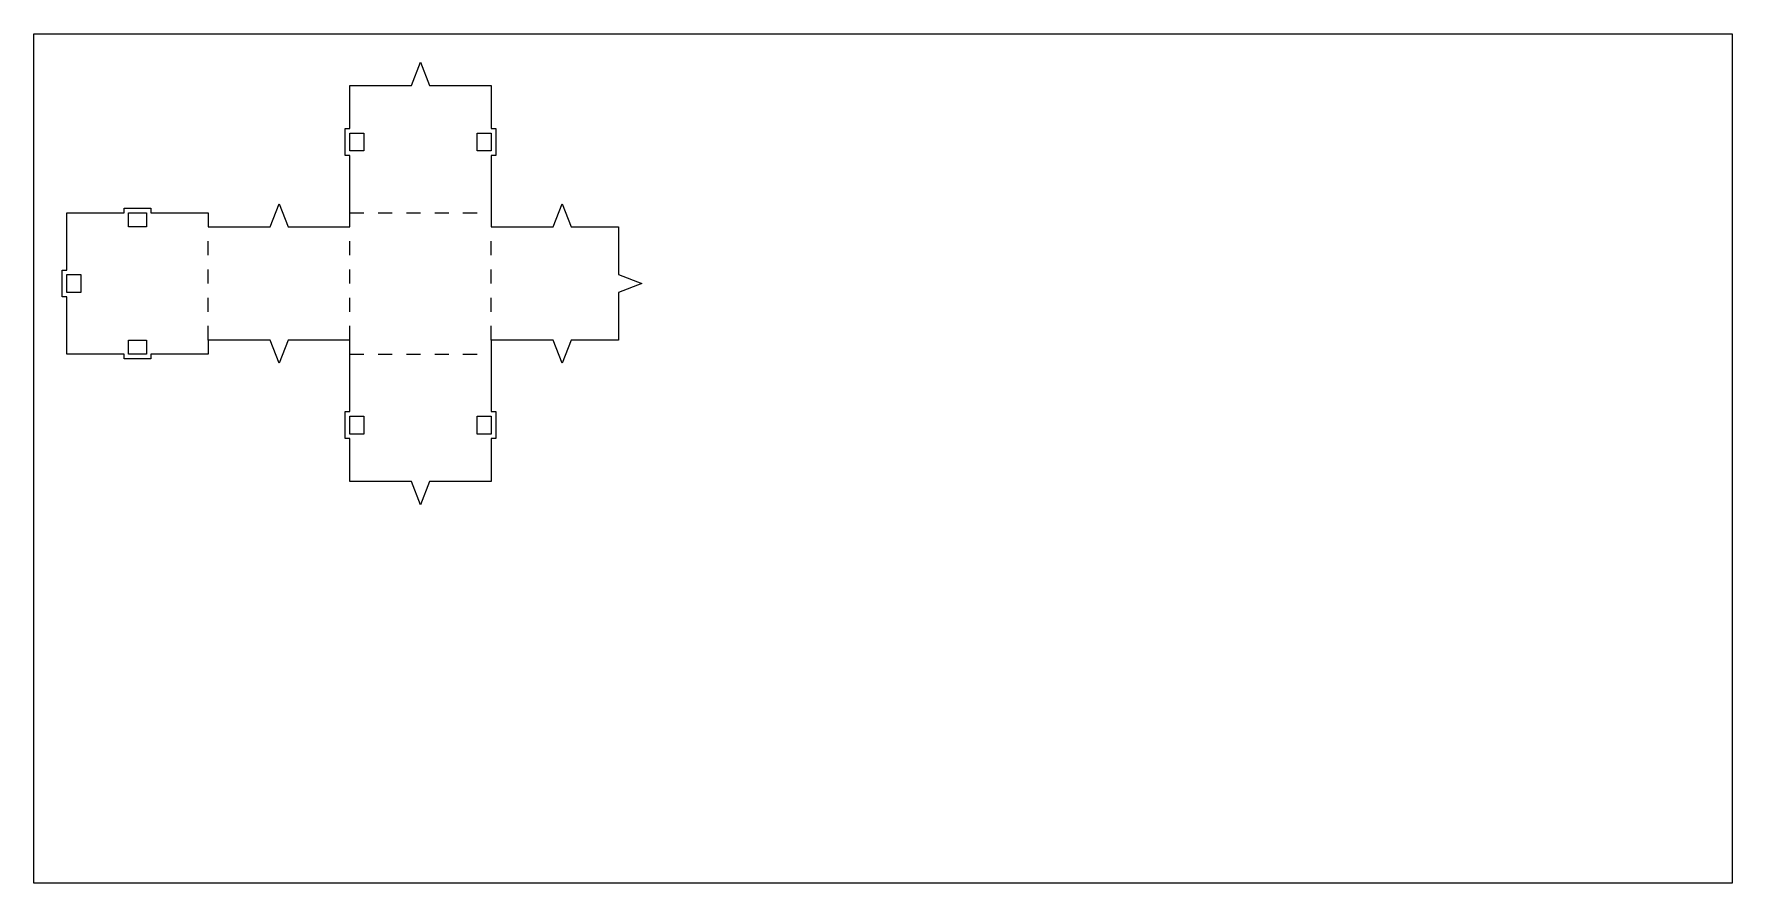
# Model space of a CAD drawing. Header units: metres. Extents: x 0 to 600, y 0 to 300.
import ezdxf

# ---------------------------------------------------------------- set-up
doc = ezdxf.new("R2010")
doc.units = ezdxf.units.M

msp = doc.modelspace()

# ---------------------------------------------------------------- linework, layer by layer
at = {"layer": '1'}
for p, q in [((133.4125, 281.825), (136.5875, 290)), ((136.5875, 290), (139.7625, 281.825)), ((111.5875, 266.5875), (111.5875, 281.825)), ((111.5875, 281.825), (133.4125, 281.825)), ((139.7625, 281.825), (161.5875, 281.825)), ((161.5875, 281.825), (161.5875, 266.5875)), ((110, 257.0625), (110, 266.5875)), ((110, 266.5875), (111.5875, 266.5875)), ((111.5875, 258.65), (111.5875, 265)), ((111.5875, 265), (116.5875, 265)), ((116.5875, 265), (116.5875, 258.65)), ((156.5875, 258.65), (156.5875, 265)), ((156.5875, 265), (161.5875, 265)), ((161.5875, 266.5875), (163.175, 266.5875)), ((161.5875, 265), (161.5875, 258.65)), ((163.175, 266.5875), (163.175, 257.0625)), ((116.5875, 258.65), (111.5875, 258.65)), ((161.5875, 258.65), (156.5875, 258.65)), ((111.5875, 257.0625), (110, 257.0625)), ((111.5875, 231.825), (111.5875, 257.0625)), ((163.175, 257.0625), (161.5875, 257.0625)), ((161.5875, 257.0625), (161.5875, 231.825)), ((83.4125, 231.825), (86.5875, 240)), ((86.5875, 240), (89.7625, 231.825)), ((183.4125, 231.825), (186.5875, 240)), ((186.5875, 240), (189.7625, 231.825)), ((11.5875, 216.5875), (11.5875, 236.825)), ((11.5875, 236.825), (31.825, 236.825)), ((31.825, 236.825), (31.825, 238.4125)), ((31.825, 238.4125), (41.35, 238.4125)), ((33.4125, 236.825), (39.7625, 236.825)), ((33.4125, 231.825), (33.4125, 236.825)), ((39.7625, 236.825), (39.7625, 231.825)), ((41.35, 238.4125), (41.35, 236.825)), ((41.35, 236.825), (61.5875, 236.825)), ((61.5875, 236.825), (61.5875, 231.825)), ((39.7625, 231.825), (33.4125, 231.825)), ((61.5875, 231.825), (83.4125, 231.825)), ((89.7625, 231.825), (111.5875, 231.825)), ((161.5875, 231.825), (183.4125, 231.825)), ((189.7625, 231.825), (206.5875, 231.825)), ((206.5875, 231.825), (206.5875, 215)), ((10, 207.0625), (10, 216.5875)), ((10, 216.5875), (11.5875, 216.5875)), ((11.5875, 208.65), (11.5875, 215)), ((11.5875, 215), (16.5875, 215)), ((16.5875, 215), (16.5875, 208.65)), ((206.5875, 215), (214.7625, 211.825)), ((214.7625, 211.825), (206.5875, 208.65)), ((11.5875, 207.0625), (10, 207.0625)), ((16.5875, 208.65), (11.5875, 208.65)), ((11.5875, 186.825), (11.5875, 207.0625)), ((206.5875, 208.65), (206.5875, 191.825)), ((31.825, 186.825), (11.5875, 186.825)), ((31.825, 185.2375), (31.825, 186.825)), ((33.4125, 186.825), (33.4125, 191.825)), ((33.4125, 191.825), (39.7625, 191.825)), ((39.7625, 186.825), (33.4125, 186.825)), ((39.7625, 191.825), (39.7625, 186.825)), ((61.5875, 186.825), (41.35, 186.825)), ((41.35, 186.825), (41.35, 185.2375)), ((83.4125, 191.825), (61.5875, 191.825)), ((61.5875, 191.825), (61.5875, 186.825)), ((86.5875, 183.65), (83.4125, 191.825)), ((89.7625, 191.825), (86.5875, 183.65)), ((111.5875, 191.825), (89.7625, 191.825)), ((111.5875, 166.5875), (111.5875, 191.825)), ((183.4125, 191.825), (161.5875, 191.825)), ((161.5875, 191.825), (161.5875, 166.5875)), ((186.5875, 183.65), (183.4125, 191.825)), ((189.7625, 191.825), (186.5875, 183.65)), ((206.5875, 191.825), (189.7625, 191.825)), ((41.35, 185.2375), (31.825, 185.2375)), ((110, 157.0625), (110, 166.5875)), ((110, 166.5875), (111.5875, 166.5875)), ((111.5875, 158.65), (111.5875, 165)), ((111.5875, 165), (116.5875, 165)), ((116.5875, 165), (116.5875, 158.65)), ((156.5875, 158.65), (156.5875, 165)), ((156.5875, 165), (161.5875, 165)), ((161.5875, 166.5875), (163.175, 166.5875)), ((161.5875, 165), (161.5875, 158.65)), ((163.175, 166.5875), (163.175, 157.0625)), ((111.5875, 157.0625), (110, 157.0625)), ((116.5875, 158.65), (111.5875, 158.65)), ((111.5875, 141.825), (111.5875, 157.0625)), ((161.5875, 158.65), (156.5875, 158.65)), ((163.175, 157.0625), (161.5875, 157.0625)), ((161.5875, 157.0625), (161.5875, 141.825)), ((133.4125, 141.825), (111.5875, 141.825)), ((136.5875, 133.65), (133.4125, 141.825)), ((139.7625, 141.825), (136.5875, 133.65)), ((161.5875, 141.825), (139.7625, 141.825))]:
    msp.add_line(p, q, dxfattribs=at)
at = {"layer": 'fold-line'}
for p, q in [((111.5875, 236.825), (116.5875, 236.825)), ((121.5875, 236.825), (126.5875, 236.825)), ((131.5875, 236.825), (136.5875, 236.825)), ((141.5875, 236.825), (146.5875, 236.825)), ((151.5875, 236.825), (156.5875, 236.825)), ((61.5875, 221.825), (61.5875, 226.825)), ((111.5875, 221.825), (111.5875, 226.825)), ((161.5875, 221.825), (161.5875, 226.825)), ((61.5875, 211.825), (61.5875, 216.825)), ((111.5875, 211.825), (111.5875, 216.825)), ((161.5875, 211.825), (161.5875, 216.825)), ((61.5875, 201.825), (61.5875, 206.825)), ((111.5875, 201.825), (111.5875, 206.825)), ((161.5875, 201.825), (161.5875, 206.825)), ((61.5875, 191.825), (61.5875, 196.825)), ((111.5875, 191.825), (111.5875, 196.825)), ((161.5875, 191.825), (161.5875, 196.825)), ((111.5875, 186.825), (116.5875, 186.825)), ((121.5875, 186.825), (126.5875, 186.825)), ((131.5875, 186.825), (136.5875, 186.825)), ((141.5875, 186.825), (146.5875, 186.825)), ((151.5875, 186.825), (156.5875, 186.825))]:
    msp.add_line(p, q, dxfattribs=at)
at = {"layer": 'sheet_boundary'}
for p, q in [((0, 300), (600, 300)), ((0, 0), (0, 300)), ((600, 300), (600, 0)), ((600, 0), (0, 0))]:
    msp.add_line(p, q, dxfattribs=at)

doc.saveas('drawing.dxf')
